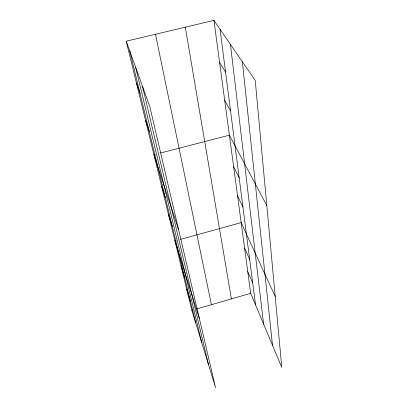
<?xml version="1.0" encoding="UTF-8"?>
<svg xmlns="http://www.w3.org/2000/svg" width="408" height="408" viewBox="0 0 408 408"><rect width="100%" height="100%" fill="white"/><g stroke="black" fill="none" stroke-linecap="round" stroke-linejoin="round"><path stroke-width="0.61" d="M213.935 20.4L250.67 293.311L281.775 367.348L255.219 80.376L213.935 20.4L126.225 41.203L149.853 106.743L215.526 387.6L191.862 310.371L193.086 310.014M196.753 308.953L250.67 293.311M176.149 240.572L174.925 240.914L199.4 318.628M180.433 239.389L241.154 222.615L275.216 296.494M155.137 154.423L153.913 154.739L178.622 229.77M160.66 152.99L229.383 135.17L266.801 205.571M219.596 62.444L225.563 72.094M224.721 100.521L230.54 110.757M233.646 166.831L239.175 177.832M237.558 195.876L242.949 207.111M244.576 248.033L249.696 259.539M247.738 271.529L252.731 283.091M136.384 82.855L139.99 93.259M145.569 120.518L149.257 131.468M161.527 185.971L165.296 197.615M168.509 214.593L172.283 226.435M181.019 265.904L184.773 277.95M186.65 288.986L190.378 301.058M126.225 41.203L191.862 310.371M129.713 50.883L195.559 322.432M135.665 67.391L201.695 342.46M142.474 86.277L208.468 364.563M155.484 34.262L211.415 304.7M185.303 27.188L231.407 298.901M220.05 29.284L255.536 304.893M230.464 44.411L263.609 324.105M242.357 61.69L272.508 345.29"/></g></svg>
